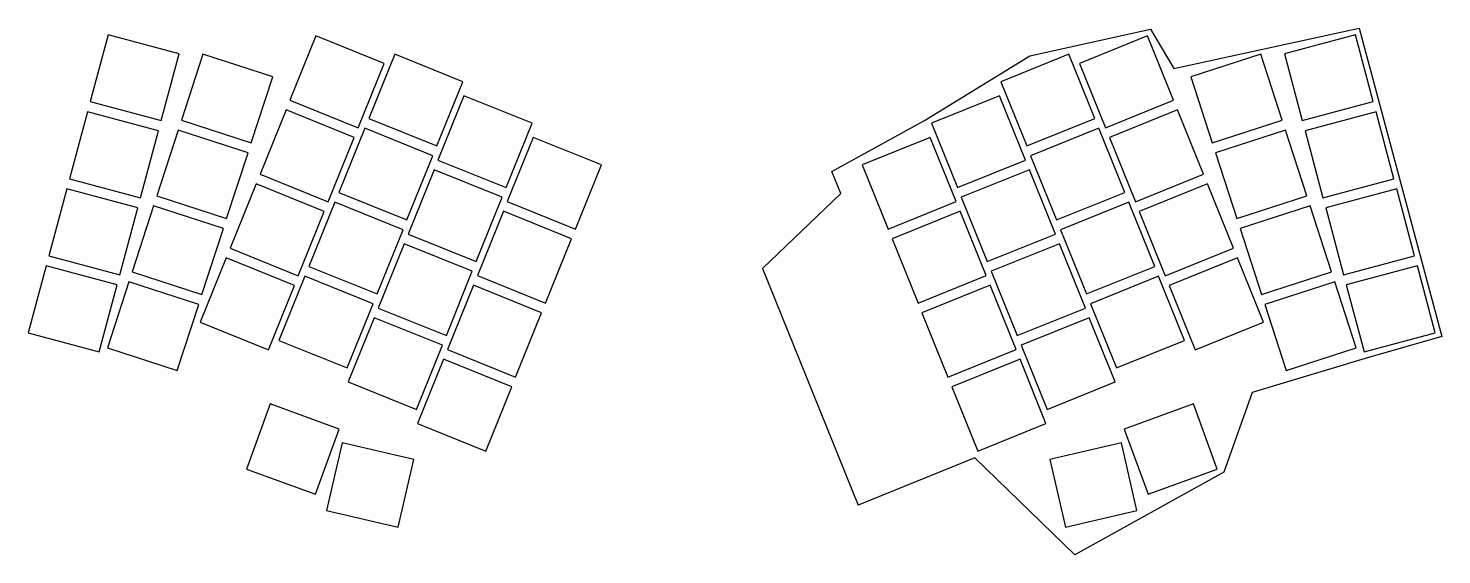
# Model space of a CAD drawing. Header units: millimetres. Extents: x -11 to 326, y -59 to 67.
import ezdxf

# ---------------------------------------------------------------- set-up
doc = ezdxf.new("R2010")
doc.units = ezdxf.units.MM

msp = doc.modelspace()

# ---------------------------------------------------------------- linework, layer by layer
for p, q in [((8.44, 65.29), (4.17, 49.35)), ((25.34, 60.76), (8.44, 65.29)), ((57.88, 64.98), (51.7, 49.68)), ((74.1, 58.42), (57.88, 64.98)), ((227.8, 60.29), (256.53, 66.61)), ((255.83, 64.98), (239.61, 58.42)), ((262.02, 49.68), (255.83, 64.98)), ((256.53, 66.61), (262.05, 57.24)), ((262.05, 57.24), (306.16, 66.82)), ((305.28, 65.29), (288.37, 60.76)), ((309.55, 49.35), (305.28, 65.29)), ((306.16, 66.82), (325.83, -6.59)), ((21.07, 44.82), (25.34, 60.76)), ((30.96, 60.66), (25.86, 44.97)), ((47.6, 55.25), (30.96, 60.66)), ((76.62, 60.64), (70.44, 45.34)), ((92.84, 54.09), (76.62, 60.64)), ((237.09, 60.64), (220.87, 54.09)), ((243.27, 45.34), (237.09, 60.64)), ((282.76, 60.66), (266.11, 55.25)), ((287.86, 44.97), (282.76, 60.66)), ((288.37, 60.76), (292.64, 44.82)), ((67.92, 43.12), (74.1, 58.42)), ((202.75, 44.88), (227.8, 60.29)), ((239.61, 58.42), (245.79, 43.12)), ((42.5, 39.56), (47.6, 55.25)), ((86.66, 38.79), (92.84, 54.09)), ((220.87, 54.09), (227.05, 38.79)), ((266.11, 55.25), (271.21, 39.56)), ((93.11, 50.74), (86.93, 35.45)), ((109.34, 44.19), (93.11, 50.74)), ((220.6, 50.74), (204.38, 44.19)), ((226.78, 35.45), (220.6, 50.74)), ((4.17, 49.35), (21.07, 44.82)), ((50.76, 47.36), (44.58, 32.06)), ((66.99, 40.81), (50.76, 47.36)), ((51.7, 49.68), (67.92, 43.12)), ((245.79, 43.12), (262.02, 49.68)), ((262.95, 47.36), (246.73, 40.81)), ((269.13, 32.06), (262.95, 47.36)), ((292.64, 44.82), (309.55, 49.35)), ((3.52, 46.94), (-0.75, 31)), ((20.42, 42.41), (3.52, 46.94)), ((25.86, 44.97), (42.5, 39.56)), ((70.44, 45.34), (86.66, 38.79)), ((103.16, 28.89), (109.34, 44.19)), ((180.69, 32.73), (202.75, 44.88)), ((204.38, 44.19), (210.56, 28.89)), ((227.05, 38.79), (243.27, 45.34)), ((271.21, 39.56), (287.86, 44.97)), ((310.19, 46.94), (293.29, 42.41)), ((314.46, 31), (310.19, 46.94)), ((16.15, 26.47), (20.42, 42.41)), ((25.08, 42.59), (19.98, 26.9)), ((41.73, 37.18), (25.08, 42.59)), ((60.8, 25.51), (66.99, 40.81)), ((69.5, 43.03), (63.32, 27.73)), ((85.73, 36.47), (69.5, 43.03)), ((109.6, 40.84), (103.42, 25.55)), ((125.83, 34.29), (109.6, 40.84)), ((204.11, 40.84), (187.88, 34.29)), ((210.29, 25.55), (204.11, 40.84)), ((244.21, 43.03), (227.99, 36.47)), ((250.39, 27.73), (244.21, 43.03)), ((246.73, 40.81), (252.91, 25.51)), ((288.63, 42.59), (271.98, 37.18)), ((293.73, 26.9), (288.63, 42.59)), ((293.29, 42.41), (297.56, 26.47)), ((36.63, 21.49), (41.73, 37.18)), ((271.98, 37.18), (277.08, 21.49)), ((79.55, 21.17), (85.73, 36.47)), ((86.93, 35.45), (103.16, 28.89)), ((119.65, 18.99), (125.83, 34.29)), ((187.88, 34.29), (194.06, 18.99)), ((210.56, 28.89), (226.78, 35.45)), ((227.99, 36.47), (234.17, 21.17)), ((-0.75, 31), (16.15, 26.47)), ((44.58, 32.06), (60.8, 25.51)), ((85.99, 33.13), (79.81, 17.83)), ((102.22, 26.57), (85.99, 33.13)), ((182.83, 27.45), (180.69, 32.73)), ((227.72, 33.13), (211.49, 26.57)), ((233.9, 17.83), (227.72, 33.13)), ((252.91, 25.51), (269.13, 32.06)), ((297.56, 26.47), (314.46, 31)), ((-1.4, 28.59), (-5.67, 12.65)), ((15.5, 24.06), (-1.4, 28.59)), ((43.64, 29.75), (37.46, 14.45)), ((59.87, 23.19), (43.64, 29.75)), ((63.32, 27.73), (79.55, 21.17)), ((164.13, 9.65), (182.83, 27.45)), ((234.17, 21.17), (250.39, 27.73)), ((270.07, 29.75), (253.84, 23.19)), ((276.25, 14.45), (270.07, 29.75)), ((315.11, 28.59), (298.21, 24.06)), ((319.38, 12.65), (315.11, 28.59)), ((11.23, 8.12), (15.5, 24.06)), ((19.21, 24.52), (14.11, 8.83)), ((35.86, 19.11), (19.21, 24.52)), ((19.98, 26.9), (36.63, 21.49)), ((62.38, 25.41), (56.2, 10.11)), ((78.61, 18.85), (62.38, 25.41)), ((96.04, 11.27), (102.22, 26.57)), ((103.42, 25.55), (119.65, 18.99)), ((194.06, 18.99), (210.29, 25.55)), ((211.49, 26.57), (217.67, 11.27)), ((251.33, 25.41), (235.1, 18.85)), ((257.51, 10.11), (251.33, 25.41)), ((277.08, 21.49), (293.73, 26.9)), ((294.5, 24.52), (277.86, 19.11)), ((299.6, 8.83), (294.5, 24.52)), ((298.21, 24.06), (302.48, 8.12)), ((53.69, 7.89), (59.87, 23.19)), ((102.49, 23.23), (96.3, 7.93)), ((118.71, 16.67), (102.49, 23.23)), ((211.23, 23.23), (195, 16.67)), ((217.41, 7.93), (211.23, 23.23)), ((253.84, 23.19), (260.02, 7.89)), ((30.76, 3.42), (35.86, 19.11)), ((72.43, 3.56), (78.61, 18.85)), ((79.81, 17.83), (96.04, 11.27)), ((217.67, 11.27), (233.9, 17.83)), ((235.1, 18.85), (241.28, 3.56)), ((277.86, 19.11), (282.96, 3.42)), ((37.46, 14.45), (53.69, 7.89)), ((78.88, 15.51), (72.69, 0.21)), ((95.1, 8.96), (78.88, 15.51)), ((112.53, 1.37), (118.71, 16.67)), ((195, 16.67), (201.18, 1.37)), ((234.84, 15.51), (218.61, 8.96)), ((241.02, 0.21), (234.84, 15.51)), ((260.02, 7.89), (276.25, 14.45)), ((-6.32, 10.23), (-10.59, -5.7)), ((10.59, 5.7), (-6.32, 10.23)), ((-5.67, 12.65), (11.23, 8.12)), ((36.53, 12.13), (30.34, -3.17)), ((52.75, 5.57), (36.53, 12.13)), ((56.2, 10.11), (72.43, 3.56)), ((241.28, 3.56), (257.51, 10.11)), ((277.19, 12.13), (260.96, 5.57)), ((283.37, -3.17), (277.19, 12.13)), ((302.48, 8.12), (319.38, 12.65)), ((320.03, 10.23), (303.12, 5.7)), ((324.3, -5.7), (320.03, 10.23)), ((14.11, 8.83), (30.76, 3.42)), ((55.27, 7.79), (49.08, -7.51)), ((71.49, 1.24), (55.27, 7.79)), ((88.92, -6.34), (95.1, 8.96)), ((96.3, 7.93), (112.53, 1.37)), ((164.13, 9.65), (186.91, -46.72)), ((201.18, 1.37), (217.41, 7.93)), ((218.61, 8.96), (224.79, -6.34)), ((258.45, 7.79), (242.22, 1.24)), ((264.63, -7.51), (258.45, 7.79)), ((282.96, 3.42), (299.6, 8.83)), ((6.32, -10.23), (10.59, 5.7)), ((13.34, 6.45), (8.24, -9.24)), ((29.98, 1.04), (13.34, 6.45)), ((46.57, -9.72), (52.75, 5.57)), ((95.37, 5.61), (89.19, -9.69)), ((111.59, -0.94), (95.37, 5.61)), ((218.34, 5.61), (202.12, -0.94)), ((224.52, -9.69), (218.34, 5.61)), ((260.96, 5.57), (267.14, -9.72)), ((300.37, 6.45), (283.73, 1.04)), ((305.47, -9.24), (300.37, 6.45)), ((303.12, 5.7), (307.4, -10.23)), ((24.89, -14.65), (29.98, 1.04)), ((65.31, -14.06), (71.49, 1.24)), ((72.69, 0.21), (88.92, -6.34)), ((224.79, -6.34), (241.02, 0.21)), ((242.22, 1.24), (248.4, -14.06)), ((283.73, 1.04), (288.83, -14.65)), ((30.34, -3.17), (46.57, -9.72)), ((71.76, -2.11), (65.58, -17.4)), ((87.98, -8.66), (71.76, -2.11)), ((105.41, -16.24), (111.59, -0.94)), ((202.12, -0.94), (208.3, -16.24)), ((241.95, -2.11), (225.73, -8.66)), ((248.13, -17.4), (241.95, -2.11)), ((267.14, -9.72), (283.37, -3.17)), ((-10.59, -5.7), (6.32, -10.23)), ((307.4, -10.23), (324.3, -5.7)), ((325.83, -6.59), (307.63, -11.85)), ((8.24, -9.24), (24.89, -14.65)), ((49.08, -7.51), (65.31, -14.06)), ((81.8, -23.96), (87.98, -8.66)), ((89.19, -9.69), (105.41, -16.24)), ((208.3, -16.24), (224.52, -9.69)), ((225.73, -8.66), (231.91, -23.96)), ((248.4, -14.06), (264.63, -7.51)), ((288.83, -14.65), (305.47, -9.24)), ((88.25, -12), (82.07, -27.3)), ((104.48, -18.56), (88.25, -12)), ((225.46, -12), (209.24, -18.56)), ((231.64, -27.3), (225.46, -12)), ((307.63, -11.85), (280.71, -19.94)), ((65.58, -17.4), (81.8, -23.96)), ((98.3, -33.86), (104.48, -18.56)), ((209.24, -18.56), (215.42, -33.86)), ((231.91, -23.96), (248.13, -17.4)), ((280.71, -19.94), (273.97, -38.88)), ((46.98, -22.63), (41.34, -38.13)), ((63.43, -28.62), (46.98, -22.63)), ((266.73, -22.63), (250.28, -28.62)), ((272.37, -38.13), (266.73, -22.63)), ((57.78, -44.12), (63.43, -28.62)), ((82.07, -27.3), (98.3, -33.86)), ((215.42, -33.86), (231.64, -27.3)), ((250.28, -28.62), (255.93, -44.12)), ((64.13, -31.92), (60.42, -48)), ((81.18, -35.86), (64.13, -31.92)), ((249.58, -31.92), (232.53, -35.86)), ((253.3, -48), (249.58, -31.92)), ((77.47, -51.94), (81.18, -35.86)), ((214.73, -35.49), (186.91, -46.72)), ((238.54, -58.54), (214.73, -35.49)), ((232.53, -35.86), (236.25, -51.94)), ((41.34, -38.13), (57.78, -44.12)), ((273.97, -38.88), (238.54, -58.54)), ((255.93, -44.12), (272.37, -38.13)), ((60.42, -48), (77.47, -51.94)), ((236.25, -51.94), (253.3, -48))]:
    msp.add_line(p, q)

doc.saveas('drawing.dxf')
